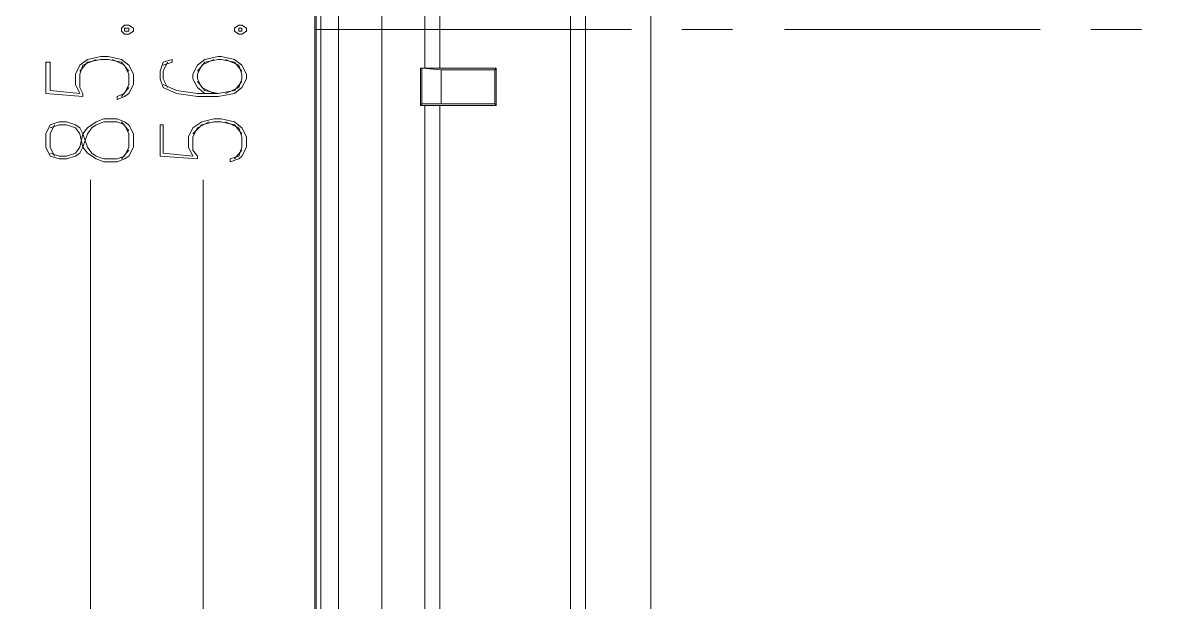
# Model space of a CAD drawing. Header units: centimetres. Extents: x -22.4 to 6.2, y -30.9 to -11.
# Drawn here: x -10.438 to -7.174, y -18.707 to -17.058 of the extents above; entities that cross this region are included whole.
import ezdxf

# ---------------------------------------------------------------- set-up
doc = ezdxf.new("R2010")
doc.units = ezdxf.units.CM
doc.header["$MEASUREMENT"] = 0
for name, color, linetype in [('1', 7, 'Continuous'), ('2', 7, 'Continuous'), ('layer 1', 7, 'Continuous')]:
    doc.layers.add(name, color=color, linetype=linetype)

msp = doc.modelspace()

# ---------------------------------------------------------------- linework, layer by layer
at = {"layer": '1', "color": 1, "lineweight": 9}
for points in [[(-9.60685, -17.07674), (-9.60685, -17.07674), (-8.70515, -17.07674), (-8.70515, -17.07674)], [(-8.56122, -17.07674), (-8.56122, -17.07674), (-8.41729, -17.07674), (-8.41729, -17.07674)], [(-8.26912, -17.07674), (-8.26912, -17.07674), (-7.54099, -17.07674), (-7.54099, -17.07674)], [(-7.39705, -17.07674), (-7.39705, -17.07674), (-7.25312, -17.07674), (-7.25312, -17.07674)]]:
    msp.add_open_spline(points, degree=3, dxfattribs=at)
at = {"layer": '2', "color": 3, "lineweight": 9}
for points in [[(-10.24609, -21.45401), (-10.24609, -21.45401), (-10.24609, -17.50431), (-10.24609, -17.50431)], [(-9.92435, -19.89614), (-9.92435, -19.89614), (-9.92435, -17.50431), (-9.92435, -17.50431)]]:
    msp.add_open_spline(points, degree=3, dxfattribs=at)
at = {"layer": 'layer 1', "lineweight": 9}
for points, knots in [([(-21.92211, -30.90598), (-21.92211, -30.90598), (6.24226, -30.90598), (6.24226, -30.90598), (6.24226, -30.90598), (6.24226, -30.90598), (6.24226, -11.33528), (6.24226, -11.33528), (6.24226, -11.33528), (6.24226, -11.33528), (-21.92211, -11.33528), (-21.92211, -11.33528), (-21.92211, -11.33528), (-21.92211, -11.33528), (-21.92211, -30.90598), (-21.92211, -30.90598)], [0, 0, 0, 0, 0.2, 0.2, 0.2, 0.2, 0.4, 0.4, 0.4, 0.4, 0.6, 0.6, 0.6, 0.6, 1, 1, 1, 1]), ([(-9.41635, -20.20094), (-9.41635, -20.20094), (-9.41635, -13.95254), (-9.41635, -13.95254), (-9.41635, -13.95254), (-9.41635, -13.95254), (-9.41212, -13.68584), (-9.41212, -13.68584), (-9.41212, -13.68584), (-9.41212, -13.68584), (-9.41212, -13.55037), (-9.41212, -13.55037), (-9.41212, -13.55037), (-9.41212, -13.55037), (-9.41635, -13.41914), (-9.41635, -13.41914)], [0, 0, 0, 0, 0.2, 0.2, 0.2, 0.2, 0.4, 0.4, 0.4, 0.4, 0.6, 0.6, 0.6, 0.6, 1, 1, 1, 1]), ([(-10.15719, -17.08097), (-10.15719, -17.08097), (-10.14872, -17.08944), (-10.14872, -17.08944), (-10.14872, -17.08944), (-10.14872, -17.08944), (-10.13602, -17.08944), (-10.13602, -17.08944), (-10.13602, -17.08944), (-10.13602, -17.08944), (-10.12332, -17.08097), (-10.12332, -17.08097), (-10.12332, -17.08097), (-10.12332, -17.08097), (-10.12332, -17.07251), (-10.12332, -17.07251), (-10.12332, -17.07251), (-10.12332, -17.07251), (-10.13602, -17.06404), (-10.13602, -17.06404), (-10.13602, -17.06404), (-10.13602, -17.06404), (-10.14872, -17.06404), (-10.14872, -17.06404), (-10.14872, -17.06404), (-10.14872, -17.06404), (-10.15719, -17.07251), (-10.15719, -17.07251), (-10.15719, -17.07251), (-10.15719, -17.07251), (-10.15719, -17.08097), (-10.15719, -17.08097)], [0, 0, 0, 0, 0.1111111, 0.1111111, 0.1111111, 0.1111111, 0.2222222, 0.2222222, 0.2222222, 0.2222222, 0.3333333, 0.3333333, 0.3333333, 0.3333333, 0.4444444, 0.4444444, 0.4444444, 0.4444444, 0.5555556, 0.5555556, 0.5555556, 0.5555556, 0.6666667, 0.6666667, 0.6666667, 0.6666667, 0.7777778, 0.7777778, 0.7777778, 0.7777778, 1, 1, 1, 1]), ([(-9.83545, -17.08097), (-9.83545, -17.08097), (-9.82275, -17.08944), (-9.82275, -17.08944), (-9.82275, -17.08944), (-9.82275, -17.08944), (-9.81429, -17.08944), (-9.81429, -17.08944), (-9.81429, -17.08944), (-9.81429, -17.08944), (-9.80159, -17.08097), (-9.80159, -17.08097), (-9.80159, -17.08097), (-9.80159, -17.08097), (-9.80159, -17.07251), (-9.80159, -17.07251), (-9.80159, -17.07251), (-9.80159, -17.07251), (-9.81429, -17.06404), (-9.81429, -17.06404), (-9.81429, -17.06404), (-9.81429, -17.06404), (-9.82275, -17.06404), (-9.82275, -17.06404), (-9.82275, -17.06404), (-9.82275, -17.06404), (-9.83545, -17.07251), (-9.83545, -17.07251), (-9.83545, -17.07251), (-9.83545, -17.07251), (-9.83545, -17.08097), (-9.83545, -17.08097)], [0, 0, 0, 0, 0.1111111, 0.1111111, 0.1111111, 0.1111111, 0.2222222, 0.2222222, 0.2222222, 0.2222222, 0.3333333, 0.3333333, 0.3333333, 0.3333333, 0.4444444, 0.4444444, 0.4444444, 0.4444444, 0.5555556, 0.5555556, 0.5555556, 0.5555556, 0.6666667, 0.6666667, 0.6666667, 0.6666667, 0.7777778, 0.7777778, 0.7777778, 0.7777778, 1, 1, 1, 1]), ([(-10.14872, -17.08097), (-10.14872, -17.08097), (-10.13602, -17.08097), (-10.13602, -17.08097), (-10.13602, -17.08097), (-10.13602, -17.08097), (-10.13602, -17.07251), (-10.13602, -17.07251), (-10.13602, -17.07251), (-10.13602, -17.07251), (-10.14872, -17.07251), (-10.14872, -17.07251), (-10.14872, -17.07251), (-10.14872, -17.07251), (-10.14872, -17.08097), (-10.14872, -17.08097)], [0, 0, 0, 0, 0.2, 0.2, 0.2, 0.2, 0.4, 0.4, 0.4, 0.4, 0.6, 0.6, 0.6, 0.6, 1, 1, 1, 1]), ([(-9.82275, -17.08097), (-9.82275, -17.08097), (-9.81429, -17.08097), (-9.81429, -17.08097), (-9.81429, -17.08097), (-9.81429, -17.08097), (-9.81429, -17.07251), (-9.81429, -17.07251), (-9.81429, -17.07251), (-9.81429, -17.07251), (-9.82275, -17.07251), (-9.82275, -17.07251), (-9.82275, -17.07251), (-9.82275, -17.07251), (-9.82275, -17.08097), (-9.82275, -17.08097)], [0, 0, 0, 0, 0.2, 0.2, 0.2, 0.2, 0.4, 0.4, 0.4, 0.4, 0.6, 0.6, 0.6, 0.6, 1, 1, 1, 1]), ([(-10.27572, -17.25877), (-10.27572, -17.25877), (-10.28842, -17.23337), (-10.28842, -17.23337), (-10.28842, -17.23337), (-10.28842, -17.23337), (-10.28842, -17.20374), (-10.28842, -17.20374), (-10.28842, -17.20374), (-10.28842, -17.20374), (-10.27572, -17.17834), (-10.27572, -17.17834), (-10.27572, -17.17834), (-10.27572, -17.17834), (-10.25455, -17.16141), (-10.25455, -17.16141), (-10.25455, -17.16141), (-10.25455, -17.16141), (-10.21645, -17.15294), (-10.21645, -17.15294), (-10.21645, -17.15294), (-10.21645, -17.15294), (-10.19529, -17.15294), (-10.19529, -17.15294), (-10.19529, -17.15294), (-10.19529, -17.15294), (-10.15719, -17.16141), (-10.15719, -17.16141), (-10.15719, -17.16141), (-10.15719, -17.16141), (-10.13602, -17.17834), (-10.13602, -17.17834), (-10.13602, -17.17834), (-10.13602, -17.17834), (-10.12332, -17.20374), (-10.12332, -17.20374), (-10.12332, -17.20374), (-10.12332, -17.20374), (-10.12332, -17.23337), (-10.12332, -17.23337), (-10.12332, -17.23337), (-10.12332, -17.23337), (-10.13602, -17.25877), (-10.13602, -17.25877), (-10.13602, -17.25877), (-10.13602, -17.25877), (-10.14872, -17.26724), (-10.14872, -17.26724), (-10.14872, -17.26724), (-10.14872, -17.26724), (-10.16989, -17.27571), (-10.16989, -17.27571), (-10.16989, -17.27571), (-10.16989, -17.27571), (-10.16989, -17.26724), (-10.16989, -17.26724)], [0, 0, 0, 0, 0.0666667, 0.0666667, 0.0666667, 0.0666667, 0.1333333, 0.1333333, 0.1333333, 0.1333333, 0.2, 0.2, 0.2, 0.2, 0.2666667, 0.2666667, 0.2666667, 0.2666667, 0.3333333, 0.3333333, 0.3333333, 0.3333333, 0.4, 0.4, 0.4, 0.4, 0.4666667, 0.4666667, 0.4666667, 0.4666667, 0.5333333, 0.5333333, 0.5333333, 0.5333333, 0.6, 0.6, 0.6, 0.6, 0.6666667, 0.6666667, 0.6666667, 0.6666667, 0.7333333, 0.7333333, 0.7333333, 0.7333333, 0.8, 0.8, 0.8, 0.8, 0.8666667, 0.8666667, 0.8666667, 0.8666667, 1, 1, 1, 1]), ([(-10.26725, -17.26724), (-10.26725, -17.26724), (-10.26725, -17.25877), (-10.26725, -17.25877), (-10.26725, -17.25877), (-10.26725, -17.25877), (-10.27572, -17.24184), (-10.27572, -17.24184), (-10.27572, -17.24184), (-10.27572, -17.24184), (-10.27572, -17.20374), (-10.27572, -17.20374), (-10.27572, -17.20374), (-10.27572, -17.20374), (-10.26725, -17.17834), (-10.26725, -17.17834), (-10.26725, -17.17834), (-10.26725, -17.17834), (-10.22915, -17.16141), (-10.22915, -17.16141)], [0, 0, 0, 0, 0.1666667, 0.1666667, 0.1666667, 0.1666667, 0.3333333, 0.3333333, 0.3333333, 0.3333333, 0.5, 0.5, 0.5, 0.5, 0.6666667, 0.6666667, 0.6666667, 0.6666667, 1, 1, 1, 1]), ([(-10.27572, -17.19527), (-10.27572, -17.19527), (-10.25455, -17.16987), (-10.25455, -17.16987), (-10.25455, -17.16987), (-10.25455, -17.16987), (-10.21645, -17.16141), (-10.21645, -17.16141), (-10.21645, -17.16141), (-10.21645, -17.16141), (-10.19529, -17.16141), (-10.19529, -17.16141), (-10.19529, -17.16141), (-10.19529, -17.16141), (-10.15719, -17.16987), (-10.15719, -17.16987), (-10.15719, -17.16987), (-10.15719, -17.16987), (-10.13602, -17.19527), (-10.13602, -17.19527)], [0, 0, 0, 0, 0.1666667, 0.1666667, 0.1666667, 0.1666667, 0.3333333, 0.3333333, 0.3333333, 0.3333333, 0.5, 0.5, 0.5, 0.5, 0.6666667, 0.6666667, 0.6666667, 0.6666667, 1, 1, 1, 1]), ([(-10.18259, -17.16141), (-10.18259, -17.16141), (-10.14872, -17.17834), (-10.14872, -17.17834), (-10.14872, -17.17834), (-10.14872, -17.17834), (-10.13602, -17.20374), (-10.13602, -17.20374), (-10.13602, -17.20374), (-10.13602, -17.20374), (-10.13602, -17.23337), (-10.13602, -17.23337), (-10.13602, -17.23337), (-10.13602, -17.23337), (-10.14872, -17.25877), (-10.14872, -17.25877), (-10.14872, -17.25877), (-10.14872, -17.25877), (-10.16989, -17.26724), (-10.16989, -17.26724)], [0, 0, 0, 0, 0.1666667, 0.1666667, 0.1666667, 0.1666667, 0.3333333, 0.3333333, 0.3333333, 0.3333333, 0.5, 0.5, 0.5, 0.5, 0.6666667, 0.6666667, 0.6666667, 0.6666667, 1, 1, 1, 1]), ([(-10.03865, -17.17834), (-10.03865, -17.17834), (-10.01325, -17.16987), (-10.01325, -17.16987), (-10.01325, -17.16987), (-10.01325, -17.16987), (-10.01325, -17.16141), (-10.01325, -17.16141), (-10.01325, -17.16141), (-10.01325, -17.16141), (-10.03865, -17.16987), (-10.03865, -17.16987), (-10.03865, -17.16987), (-10.03865, -17.16987), (-10.04712, -17.19527), (-10.04712, -17.19527), (-10.04712, -17.19527), (-10.04712, -17.19527), (-10.04712, -17.21644), (-10.04712, -17.21644), (-10.04712, -17.21644), (-10.04712, -17.21644), (-10.03865, -17.24184), (-10.03865, -17.24184), (-10.03865, -17.24184), (-10.03865, -17.24184), (-10.00055, -17.25877), (-10.00055, -17.25877), (-10.00055, -17.25877), (-10.00055, -17.25877), (-9.94129, -17.26724), (-9.94129, -17.26724), (-9.94129, -17.26724), (-9.94129, -17.26724), (-9.88202, -17.26724), (-9.88202, -17.26724), (-9.88202, -17.26724), (-9.88202, -17.26724), (-9.83545, -17.25877), (-9.83545, -17.25877), (-9.83545, -17.25877), (-9.83545, -17.25877), (-9.81429, -17.24184), (-9.81429, -17.24184), (-9.81429, -17.24184), (-9.81429, -17.24184), (-9.80159, -17.21644), (-9.80159, -17.21644), (-9.80159, -17.21644), (-9.80159, -17.21644), (-9.80159, -17.20374), (-9.80159, -17.20374), (-9.80159, -17.20374), (-9.80159, -17.20374), (-9.81429, -17.17834), (-9.81429, -17.17834), (-9.81429, -17.17834), (-9.81429, -17.17834), (-9.83545, -17.16141), (-9.83545, -17.16141), (-9.83545, -17.16141), (-9.83545, -17.16141), (-9.87355, -17.15294), (-9.87355, -17.15294), (-9.87355, -17.15294), (-9.87355, -17.15294), (-9.88202, -17.15294), (-9.88202, -17.15294), (-9.88202, -17.15294), (-9.88202, -17.15294), (-9.92012, -17.16141), (-9.92012, -17.16141), (-9.92012, -17.16141), (-9.92012, -17.16141), (-9.94129, -17.17834), (-9.94129, -17.17834), (-9.94129, -17.17834), (-9.94129, -17.17834), (-9.95399, -17.20374), (-9.95399, -17.20374), (-9.95399, -17.20374), (-9.95399, -17.20374), (-9.95399, -17.21644), (-9.95399, -17.21644), (-9.95399, -17.21644), (-9.95399, -17.21644), (-9.94129, -17.24184), (-9.94129, -17.24184), (-9.94129, -17.24184), (-9.94129, -17.24184), (-9.92012, -17.25877), (-9.92012, -17.25877)], [0, 0, 0, 0, 0.0416667, 0.0416667, 0.0416667, 0.0416667, 0.0833333, 0.0833333, 0.0833333, 0.0833333, 0.125, 0.125, 0.125, 0.125, 0.1666667, 0.1666667, 0.1666667, 0.1666667, 0.2083333, 0.2083333, 0.2083333, 0.2083333, 0.25, 0.25, 0.25, 0.25, 0.2916667, 0.2916667, 0.2916667, 0.2916667, 0.3333333, 0.3333333, 0.3333333, 0.3333333, 0.375, 0.375, 0.375, 0.375, 0.4166667, 0.4166667, 0.4166667, 0.4166667, 0.4583333, 0.4583333, 0.4583333, 0.4583333, 0.5, 0.5, 0.5, 0.5, 0.5416667, 0.5416667, 0.5416667, 0.5416667, 0.5833333, 0.5833333, 0.5833333, 0.5833333, 0.625, 0.625, 0.625, 0.625, 0.6666667, 0.6666667, 0.6666667, 0.6666667, 0.7083333, 0.7083333, 0.7083333, 0.7083333, 0.75, 0.75, 0.75, 0.75, 0.7916667, 0.7916667, 0.7916667, 0.7916667, 0.8333333, 0.8333333, 0.8333333, 0.8333333, 0.875, 0.875, 0.875, 0.875, 0.9166667, 0.9166667, 0.9166667, 0.9166667, 1, 1, 1, 1]), ([(-9.81429, -17.19527), (-9.81429, -17.19527), (-9.83545, -17.16987), (-9.83545, -17.16987), (-9.83545, -17.16987), (-9.83545, -17.16987), (-9.87355, -17.16141), (-9.87355, -17.16141), (-9.87355, -17.16141), (-9.87355, -17.16141), (-9.88202, -17.16141), (-9.88202, -17.16141), (-9.88202, -17.16141), (-9.88202, -17.16141), (-9.92012, -17.16987), (-9.92012, -17.16987), (-9.92012, -17.16987), (-9.92012, -17.16987), (-9.94129, -17.19527), (-9.94129, -17.19527)], [0, 0, 0, 0, 0.1666667, 0.1666667, 0.1666667, 0.1666667, 0.3333333, 0.3333333, 0.3333333, 0.3333333, 0.5, 0.5, 0.5, 0.5, 0.6666667, 0.6666667, 0.6666667, 0.6666667, 1, 1, 1, 1]), ([(-9.89472, -17.16141), (-9.89472, -17.16141), (-9.92859, -17.17834), (-9.92859, -17.17834), (-9.92859, -17.17834), (-9.92859, -17.17834), (-9.94129, -17.20374), (-9.94129, -17.20374), (-9.94129, -17.20374), (-9.94129, -17.20374), (-9.94129, -17.21644), (-9.94129, -17.21644), (-9.94129, -17.21644), (-9.94129, -17.21644), (-9.92859, -17.24184), (-9.92859, -17.24184), (-9.92859, -17.24184), (-9.92859, -17.24184), (-9.89472, -17.25877), (-9.89472, -17.25877)], [0, 0, 0, 0, 0.1666667, 0.1666667, 0.1666667, 0.1666667, 0.3333333, 0.3333333, 0.3333333, 0.3333333, 0.5, 0.5, 0.5, 0.5, 0.6666667, 0.6666667, 0.6666667, 0.6666667, 1, 1, 1, 1]), ([(-9.86085, -17.25877), (-9.86085, -17.25877), (-9.82275, -17.24184), (-9.82275, -17.24184), (-9.82275, -17.24184), (-9.82275, -17.24184), (-9.81429, -17.21644), (-9.81429, -17.21644), (-9.81429, -17.21644), (-9.81429, -17.21644), (-9.81429, -17.20374), (-9.81429, -17.20374), (-9.81429, -17.20374), (-9.81429, -17.20374), (-9.82275, -17.17834), (-9.82275, -17.17834), (-9.82275, -17.17834), (-9.82275, -17.17834), (-9.86085, -17.16141), (-9.86085, -17.16141)], [0, 0, 0, 0, 0.1666667, 0.1666667, 0.1666667, 0.1666667, 0.3333333, 0.3333333, 0.3333333, 0.3333333, 0.5, 0.5, 0.5, 0.5, 0.6666667, 0.6666667, 0.6666667, 0.6666667, 1, 1, 1, 1]), ([(-10.37309, -17.25877), (-10.37309, -17.25877), (-10.37309, -17.16987), (-10.37309, -17.16987), (-10.37309, -17.16987), (-10.37309, -17.16987), (-10.36039, -17.16987), (-10.36039, -17.16987), (-10.36039, -17.16987), (-10.36039, -17.16987), (-10.36039, -17.25031), (-10.36039, -17.25031)], [0, 0, 0, 0, 0.25, 0.25, 0.25, 0.25, 0.5, 0.5, 0.5, 0.5, 1, 1, 1, 1]), ([(-10.02595, -17.16987), (-10.02595, -17.16987), (-10.03865, -17.19527), (-10.03865, -17.19527), (-10.03865, -17.19527), (-10.03865, -17.19527), (-10.03865, -17.21644), (-10.03865, -17.21644), (-10.03865, -17.21644), (-10.03865, -17.21644), (-10.02595, -17.24184), (-10.02595, -17.24184)], [0, 0, 0, 0, 0.25, 0.25, 0.25, 0.25, 0.5, 0.5, 0.5, 0.5, 1, 1, 1, 1]), ([(-10.03865, -17.23337), (-10.03865, -17.23337), (-10.00055, -17.25031), (-10.00055, -17.25031), (-10.00055, -17.25031), (-10.00055, -17.25031), (-9.94129, -17.25877), (-9.94129, -17.25877), (-9.94129, -17.25877), (-9.94129, -17.25877), (-9.88202, -17.25877), (-9.88202, -17.25877), (-9.88202, -17.25877), (-9.88202, -17.25877), (-9.83545, -17.25031), (-9.83545, -17.25031), (-9.83545, -17.25031), (-9.83545, -17.25031), (-9.81429, -17.22491), (-9.81429, -17.22491)], [0, 0, 0, 0, 0.1666667, 0.1666667, 0.1666667, 0.1666667, 0.3333333, 0.3333333, 0.3333333, 0.3333333, 0.5, 0.5, 0.5, 0.5, 0.6666667, 0.6666667, 0.6666667, 0.6666667, 1, 1, 1, 1]), ([(-9.94129, -17.22491), (-9.94129, -17.22491), (-9.92012, -17.25031), (-9.92012, -17.25031), (-9.92012, -17.25031), (-9.92012, -17.25031), (-9.88202, -17.25877), (-9.88202, -17.25877)], [0, 0, 0, 0, 0.3333333, 0.3333333, 0.3333333, 0.3333333, 1, 1, 1, 1]), ([(-10.36039, -17.42811), (-10.36039, -17.42811), (-10.33499, -17.43657), (-10.33499, -17.43657), (-10.33499, -17.43657), (-10.33499, -17.43657), (-10.31382, -17.43657), (-10.31382, -17.43657), (-10.31382, -17.43657), (-10.31382, -17.43657), (-10.28842, -17.42811), (-10.28842, -17.42811), (-10.28842, -17.42811), (-10.28842, -17.42811), (-10.27572, -17.41117), (-10.27572, -17.41117), (-10.27572, -17.41117), (-10.27572, -17.41117), (-10.26725, -17.37307), (-10.26725, -17.37307), (-10.26725, -17.37307), (-10.26725, -17.37307), (-10.25455, -17.35614), (-10.25455, -17.35614), (-10.25455, -17.35614), (-10.25455, -17.35614), (-10.22915, -17.33921), (-10.22915, -17.33921), (-10.22915, -17.33921), (-10.22915, -17.33921), (-10.20799, -17.33074), (-10.20799, -17.33074), (-10.20799, -17.33074), (-10.20799, -17.33074), (-10.16989, -17.33074), (-10.16989, -17.33074), (-10.16989, -17.33074), (-10.16989, -17.33074), (-10.14872, -17.33921), (-10.14872, -17.33921), (-10.14872, -17.33921), (-10.14872, -17.33921), (-10.13602, -17.34767), (-10.13602, -17.34767), (-10.13602, -17.34767), (-10.13602, -17.34767), (-10.12332, -17.37307), (-10.12332, -17.37307), (-10.12332, -17.37307), (-10.12332, -17.37307), (-10.12332, -17.41117), (-10.12332, -17.41117), (-10.12332, -17.41117), (-10.12332, -17.41117), (-10.13602, -17.43657), (-10.13602, -17.43657), (-10.13602, -17.43657), (-10.13602, -17.43657), (-10.14872, -17.44504), (-10.14872, -17.44504), (-10.14872, -17.44504), (-10.14872, -17.44504), (-10.16989, -17.45351), (-10.16989, -17.45351), (-10.16989, -17.45351), (-10.16989, -17.45351), (-10.20799, -17.45351), (-10.20799, -17.45351), (-10.20799, -17.45351), (-10.20799, -17.45351), (-10.22915, -17.44504), (-10.22915, -17.44504), (-10.22915, -17.44504), (-10.22915, -17.44504), (-10.25455, -17.42811), (-10.25455, -17.42811), (-10.25455, -17.42811), (-10.25455, -17.42811), (-10.26725, -17.41117), (-10.26725, -17.41117), (-10.26725, -17.41117), (-10.26725, -17.41117), (-10.27572, -17.37307), (-10.27572, -17.37307), (-10.27572, -17.37307), (-10.27572, -17.37307), (-10.28842, -17.35614), (-10.28842, -17.35614), (-10.28842, -17.35614), (-10.28842, -17.35614), (-10.31382, -17.34767), (-10.31382, -17.34767), (-10.31382, -17.34767), (-10.31382, -17.34767), (-10.33499, -17.34767), (-10.33499, -17.34767), (-10.33499, -17.34767), (-10.33499, -17.34767), (-10.36039, -17.35614), (-10.36039, -17.35614)], [0, 0, 0, 0, 0.0384615, 0.0384615, 0.0384615, 0.0384615, 0.0769231, 0.0769231, 0.0769231, 0.0769231, 0.1153846, 0.1153846, 0.1153846, 0.1153846, 0.1538462, 0.1538462, 0.1538462, 0.1538462, 0.1923077, 0.1923077, 0.1923077, 0.1923077, 0.2307692, 0.2307692, 0.2307692, 0.2307692, 0.2692308, 0.2692308, 0.2692308, 0.2692308, 0.3076923, 0.3076923, 0.3076923, 0.3076923, 0.3461538, 0.3461538, 0.3461538, 0.3461538, 0.3846154, 0.3846154, 0.3846154, 0.3846154, 0.4230769, 0.4230769, 0.4230769, 0.4230769, 0.4615385, 0.4615385, 0.4615385, 0.4615385, 0.5, 0.5, 0.5, 0.5, 0.5384615, 0.5384615, 0.5384615, 0.5384615, 0.5769231, 0.5769231, 0.5769231, 0.5769231, 0.6153846, 0.6153846, 0.6153846, 0.6153846, 0.6538462, 0.6538462, 0.6538462, 0.6538462, 0.6923077, 0.6923077, 0.6923077, 0.6923077, 0.7307692, 0.7307692, 0.7307692, 0.7307692, 0.7692308, 0.7692308, 0.7692308, 0.7692308, 0.8076923, 0.8076923, 0.8076923, 0.8076923, 0.8461538, 0.8461538, 0.8461538, 0.8461538, 0.8846154, 0.8846154, 0.8846154, 0.8846154, 0.9230769, 0.9230769, 0.9230769, 0.9230769, 1, 1, 1, 1]), ([(-9.95399, -17.43657), (-9.95399, -17.43657), (-9.96669, -17.41117), (-9.96669, -17.41117), (-9.96669, -17.41117), (-9.96669, -17.41117), (-9.96669, -17.38154), (-9.96669, -17.38154), (-9.96669, -17.38154), (-9.96669, -17.38154), (-9.95399, -17.35614), (-9.95399, -17.35614), (-9.95399, -17.35614), (-9.95399, -17.35614), (-9.92859, -17.33921), (-9.92859, -17.33921), (-9.92859, -17.33921), (-9.92859, -17.33921), (-9.89472, -17.33074), (-9.89472, -17.33074), (-9.89472, -17.33074), (-9.89472, -17.33074), (-9.87355, -17.33074), (-9.87355, -17.33074), (-9.87355, -17.33074), (-9.87355, -17.33074), (-9.83545, -17.33921), (-9.83545, -17.33921), (-9.83545, -17.33921), (-9.83545, -17.33921), (-9.81429, -17.35614), (-9.81429, -17.35614), (-9.81429, -17.35614), (-9.81429, -17.35614), (-9.80159, -17.38154), (-9.80159, -17.38154), (-9.80159, -17.38154), (-9.80159, -17.38154), (-9.80159, -17.41117), (-9.80159, -17.41117), (-9.80159, -17.41117), (-9.80159, -17.41117), (-9.81429, -17.43657), (-9.81429, -17.43657), (-9.81429, -17.43657), (-9.81429, -17.43657), (-9.82275, -17.44504), (-9.82275, -17.44504), (-9.82275, -17.44504), (-9.82275, -17.44504), (-9.84815, -17.45351), (-9.84815, -17.45351), (-9.84815, -17.45351), (-9.84815, -17.45351), (-9.84815, -17.44504), (-9.84815, -17.44504)], [0, 0, 0, 0, 0.0666667, 0.0666667, 0.0666667, 0.0666667, 0.1333333, 0.1333333, 0.1333333, 0.1333333, 0.2, 0.2, 0.2, 0.2, 0.2666667, 0.2666667, 0.2666667, 0.2666667, 0.3333333, 0.3333333, 0.3333333, 0.3333333, 0.4, 0.4, 0.4, 0.4, 0.4666667, 0.4666667, 0.4666667, 0.4666667, 0.5333333, 0.5333333, 0.5333333, 0.5333333, 0.6, 0.6, 0.6, 0.6, 0.6666667, 0.6666667, 0.6666667, 0.6666667, 0.7333333, 0.7333333, 0.7333333, 0.7333333, 0.8, 0.8, 0.8, 0.8, 0.8666667, 0.8666667, 0.8666667, 0.8666667, 1, 1, 1, 1]), ([(-10.37309, -17.41117), (-10.37309, -17.41117), (-10.36039, -17.43657), (-10.36039, -17.43657), (-10.36039, -17.43657), (-10.36039, -17.43657), (-10.33499, -17.44504), (-10.33499, -17.44504), (-10.33499, -17.44504), (-10.33499, -17.44504), (-10.31382, -17.44504), (-10.31382, -17.44504), (-10.31382, -17.44504), (-10.31382, -17.44504), (-10.28842, -17.43657), (-10.28842, -17.43657), (-10.28842, -17.43657), (-10.28842, -17.43657), (-10.27572, -17.42811), (-10.27572, -17.42811), (-10.27572, -17.42811), (-10.27572, -17.42811), (-10.26725, -17.41117), (-10.26725, -17.41117), (-10.26725, -17.41117), (-10.26725, -17.41117), (-10.25455, -17.37307), (-10.25455, -17.37307), (-10.25455, -17.37307), (-10.25455, -17.37307), (-10.24185, -17.35614), (-10.24185, -17.35614), (-10.24185, -17.35614), (-10.24185, -17.35614), (-10.22915, -17.34767), (-10.22915, -17.34767), (-10.22915, -17.34767), (-10.22915, -17.34767), (-10.20799, -17.33921), (-10.20799, -17.33921), (-10.20799, -17.33921), (-10.20799, -17.33921), (-10.16989, -17.33921), (-10.16989, -17.33921), (-10.16989, -17.33921), (-10.16989, -17.33921), (-10.14872, -17.34767), (-10.14872, -17.34767), (-10.14872, -17.34767), (-10.14872, -17.34767), (-10.13602, -17.37307), (-10.13602, -17.37307), (-10.13602, -17.37307), (-10.13602, -17.37307), (-10.13602, -17.41117), (-10.13602, -17.41117), (-10.13602, -17.41117), (-10.13602, -17.41117), (-10.14872, -17.43657), (-10.14872, -17.43657), (-10.14872, -17.43657), (-10.14872, -17.43657), (-10.16989, -17.44504), (-10.16989, -17.44504), (-10.16989, -17.44504), (-10.16989, -17.44504), (-10.20799, -17.44504), (-10.20799, -17.44504), (-10.20799, -17.44504), (-10.20799, -17.44504), (-10.22915, -17.43657), (-10.22915, -17.43657), (-10.22915, -17.43657), (-10.22915, -17.43657), (-10.24185, -17.42811), (-10.24185, -17.42811), (-10.24185, -17.42811), (-10.24185, -17.42811), (-10.25455, -17.41117), (-10.25455, -17.41117), (-10.25455, -17.41117), (-10.25455, -17.41117), (-10.26725, -17.37307), (-10.26725, -17.37307), (-10.26725, -17.37307), (-10.26725, -17.37307), (-10.27572, -17.35614), (-10.27572, -17.35614), (-10.27572, -17.35614), (-10.27572, -17.35614), (-10.28842, -17.34767), (-10.28842, -17.34767), (-10.28842, -17.34767), (-10.28842, -17.34767), (-10.31382, -17.33921), (-10.31382, -17.33921), (-10.31382, -17.33921), (-10.31382, -17.33921), (-10.33499, -17.33921), (-10.33499, -17.33921), (-10.33499, -17.33921), (-10.33499, -17.33921), (-10.36039, -17.34767), (-10.36039, -17.34767), (-10.36039, -17.34767), (-10.36039, -17.34767), (-10.37309, -17.37307), (-10.37309, -17.37307), (-10.37309, -17.37307), (-10.37309, -17.37307), (-10.37309, -17.41117), (-10.37309, -17.41117)], [0, 0, 0, 0, 0.0344828, 0.0344828, 0.0344828, 0.0344828, 0.0689655, 0.0689655, 0.0689655, 0.0689655, 0.1034483, 0.1034483, 0.1034483, 0.1034483, 0.137931, 0.137931, 0.137931, 0.137931, 0.1724138, 0.1724138, 0.1724138, 0.1724138, 0.2068966, 0.2068966, 0.2068966, 0.2068966, 0.2413793, 0.2413793, 0.2413793, 0.2413793, 0.2758621, 0.2758621, 0.2758621, 0.2758621, 0.3103448, 0.3103448, 0.3103448, 0.3103448, 0.3448276, 0.3448276, 0.3448276, 0.3448276, 0.3793103, 0.3793103, 0.3793103, 0.3793103, 0.4137931, 0.4137931, 0.4137931, 0.4137931, 0.4482759, 0.4482759, 0.4482759, 0.4482759, 0.4827586, 0.4827586, 0.4827586, 0.4827586, 0.5172414, 0.5172414, 0.5172414, 0.5172414, 0.5517241, 0.5517241, 0.5517241, 0.5517241, 0.5862069, 0.5862069, 0.5862069, 0.5862069, 0.6206897, 0.6206897, 0.6206897, 0.6206897, 0.6551724, 0.6551724, 0.6551724, 0.6551724, 0.6896552, 0.6896552, 0.6896552, 0.6896552, 0.7241379, 0.7241379, 0.7241379, 0.7241379, 0.7586207, 0.7586207, 0.7586207, 0.7586207, 0.7931034, 0.7931034, 0.7931034, 0.7931034, 0.8275862, 0.8275862, 0.8275862, 0.8275862, 0.862069, 0.862069, 0.862069, 0.862069, 0.8965517, 0.8965517, 0.8965517, 0.8965517, 0.9310345, 0.9310345, 0.9310345, 0.9310345, 1, 1, 1, 1]), ([(-10.34769, -17.34767), (-10.34769, -17.34767), (-10.36039, -17.37307), (-10.36039, -17.37307), (-10.36039, -17.37307), (-10.36039, -17.37307), (-10.36039, -17.41117), (-10.36039, -17.41117), (-10.36039, -17.41117), (-10.36039, -17.41117), (-10.34769, -17.43657), (-10.34769, -17.43657)], [0, 0, 0, 0, 0.25, 0.25, 0.25, 0.25, 0.5, 0.5, 0.5, 0.5, 1, 1, 1, 1]), ([(-10.04712, -17.43657), (-10.04712, -17.43657), (-10.04712, -17.34767), (-10.04712, -17.34767), (-10.04712, -17.34767), (-10.04712, -17.34767), (-10.03865, -17.34767), (-10.03865, -17.34767), (-10.03865, -17.34767), (-10.03865, -17.34767), (-10.03865, -17.42811), (-10.03865, -17.42811)], [0, 0, 0, 0, 0.25, 0.25, 0.25, 0.25, 0.5, 0.5, 0.5, 0.5, 1, 1, 1, 1]), ([(-9.94129, -17.44504), (-9.94129, -17.44504), (-9.94129, -17.43657), (-9.94129, -17.43657), (-9.94129, -17.43657), (-9.94129, -17.43657), (-9.95399, -17.41964), (-9.95399, -17.41964), (-9.95399, -17.41964), (-9.95399, -17.41964), (-9.95399, -17.38154), (-9.95399, -17.38154), (-9.95399, -17.38154), (-9.95399, -17.38154), (-9.94129, -17.35614), (-9.94129, -17.35614), (-9.94129, -17.35614), (-9.94129, -17.35614), (-9.90742, -17.33921), (-9.90742, -17.33921)], [0, 0, 0, 0, 0.1666667, 0.1666667, 0.1666667, 0.1666667, 0.3333333, 0.3333333, 0.3333333, 0.3333333, 0.5, 0.5, 0.5, 0.5, 0.6666667, 0.6666667, 0.6666667, 0.6666667, 1, 1, 1, 1]), ([(-9.95399, -17.37307), (-9.95399, -17.37307), (-9.92859, -17.34767), (-9.92859, -17.34767), (-9.92859, -17.34767), (-9.92859, -17.34767), (-9.89472, -17.33921), (-9.89472, -17.33921), (-9.89472, -17.33921), (-9.89472, -17.33921), (-9.87355, -17.33921), (-9.87355, -17.33921), (-9.87355, -17.33921), (-9.87355, -17.33921), (-9.83545, -17.34767), (-9.83545, -17.34767), (-9.83545, -17.34767), (-9.83545, -17.34767), (-9.81429, -17.37307), (-9.81429, -17.37307)], [0, 0, 0, 0, 0.1666667, 0.1666667, 0.1666667, 0.1666667, 0.3333333, 0.3333333, 0.3333333, 0.3333333, 0.5, 0.5, 0.5, 0.5, 0.6666667, 0.6666667, 0.6666667, 0.6666667, 1, 1, 1, 1]), ([(-9.86085, -17.33921), (-9.86085, -17.33921), (-9.82275, -17.35614), (-9.82275, -17.35614), (-9.82275, -17.35614), (-9.82275, -17.35614), (-9.81429, -17.38154), (-9.81429, -17.38154), (-9.81429, -17.38154), (-9.81429, -17.38154), (-9.81429, -17.41117), (-9.81429, -17.41117), (-9.81429, -17.41117), (-9.81429, -17.41117), (-9.82275, -17.43657), (-9.82275, -17.43657), (-9.82275, -17.43657), (-9.82275, -17.43657), (-9.84815, -17.44504), (-9.84815, -17.44504)], [0, 0, 0, 0, 0.1666667, 0.1666667, 0.1666667, 0.1666667, 0.3333333, 0.3333333, 0.3333333, 0.3333333, 0.5, 0.5, 0.5, 0.5, 0.6666667, 0.6666667, 0.6666667, 0.6666667, 1, 1, 1, 1])]:
    msp.add_open_spline(points, degree=3, knots=knots, dxfattribs=at)
for points in [[(-9.60685, -13.35141), (-9.60685, -13.35141), (-9.60685, -20.80207), (-9.60685, -20.80207)], [(-9.60262, -13.35141), (-9.60262, -13.35141), (-9.60262, -20.80207), (-9.60262, -20.80207)], [(-8.87872, -13.88904), (-8.87872, -13.88904), (-8.87872, -20.26444), (-8.87872, -20.26444)], [(-8.83639, -20.26444), (-8.83639, -20.26444), (-8.83639, -13.88904), (-8.83639, -13.88904)], [(-8.65012, -20.26444), (-8.65012, -20.26444), (-8.65012, -13.88904), (-8.65012, -13.88904)], [(-9.58992, -20.20094), (-9.58992, -20.20094), (-9.58992, -13.95254), (-9.58992, -13.95254)], [(-9.53912, -20.20094), (-9.53912, -20.20094), (-9.53912, -13.95254), (-9.53912, -13.95254)], [(-9.41635, -20.20094), (-9.41635, -20.20094), (-9.41635, -13.95254), (-9.41635, -13.95254)], [(-9.29359, -16.97091), (-9.29359, -16.97091), (-9.29359, -17.18681), (-9.29359, -17.18681)], [(-9.25125, -16.97091), (-9.25125, -16.97091), (-9.25125, -17.18681), (-9.25125, -17.18681)], [(-9.29359, -17.18681), (-9.29359, -17.18681), (-9.30629, -17.18681), (-9.30629, -17.18681)], [(-9.30205, -17.18681), (-9.30205, -17.18681), (-9.30629, -17.18681), (-9.30629, -17.18681)], [(-9.30629, -17.18681), (-9.30629, -17.18681), (-9.30629, -17.29264), (-9.30629, -17.29264)], [(-9.30205, -17.18681), (-9.30205, -17.18681), (-9.24702, -17.19104), (-9.24702, -17.19104)], [(-9.30205, -17.18681), (-9.30205, -17.18681), (-9.30205, -17.28841), (-9.30205, -17.28841)], [(-9.25125, -17.18681), (-9.25125, -17.18681), (-9.29359, -17.18681), (-9.29359, -17.18681)], [(-9.29359, -17.18681), (-9.29359, -17.18681), (-9.28935, -17.18681), (-9.28935, -17.18681)], [(-9.09039, -17.18681), (-9.09039, -17.18681), (-9.25125, -17.18681), (-9.25125, -17.18681)], [(-9.09462, -17.19104), (-9.09462, -17.19104), (-9.24702, -17.19104), (-9.24702, -17.19104)], [(-9.24702, -17.19104), (-9.24702, -17.19104), (-9.24702, -17.28841), (-9.24702, -17.28841)], [(-9.09462, -17.19104), (-9.09462, -17.19104), (-9.09039, -17.18681), (-9.09039, -17.18681)], [(-9.09462, -17.28841), (-9.09462, -17.28841), (-9.09462, -17.19104), (-9.09462, -17.19104)], [(-9.09039, -17.29264), (-9.09039, -17.29264), (-9.09039, -17.18681), (-9.09039, -17.18681)], [(-10.37309, -17.25877), (-10.37309, -17.25877), (-10.26725, -17.26724), (-10.26725, -17.26724)], [(-10.36039, -17.25031), (-10.36039, -17.25031), (-10.27572, -17.25877), (-10.27572, -17.25877)], [(-10.13602, -17.24184), (-10.13602, -17.24184), (-10.15719, -17.26724), (-10.15719, -17.26724)], [(-9.30205, -17.28841), (-9.30205, -17.28841), (-9.30629, -17.29264), (-9.30629, -17.29264)], [(-9.29359, -17.29264), (-9.29359, -17.29264), (-9.30629, -17.29264), (-9.30629, -17.29264)], [(-9.24702, -17.28841), (-9.24702, -17.28841), (-9.30205, -17.28841), (-9.30205, -17.28841)], [(-9.29359, -17.29264), (-9.29359, -17.29264), (-9.25125, -17.29264), (-9.25125, -17.29264)], [(-9.29359, -17.29264), (-9.29359, -17.29264), (-9.29359, -19.71834), (-9.29359, -19.71834)], [(-9.29359, -17.29264), (-9.29359, -17.29264), (-9.28935, -17.29264), (-9.28935, -17.29264)], [(-9.29359, -17.29264), (-9.29359, -17.29264), (-9.29359, -19.71834), (-9.29359, -19.71834)], [(-9.25125, -17.29264), (-9.25125, -17.29264), (-9.25125, -19.71411), (-9.25125, -19.71411)], [(-9.25125, -17.29264), (-9.25125, -17.29264), (-9.09039, -17.29264), (-9.09039, -17.29264)], [(-9.24702, -17.28841), (-9.24702, -17.28841), (-9.09462, -17.28841), (-9.09462, -17.28841)], [(-9.09462, -17.28841), (-9.09462, -17.28841), (-9.09039, -17.29264), (-9.09039, -17.29264)], [(-10.13602, -17.36461), (-10.13602, -17.36461), (-10.15719, -17.33921), (-10.15719, -17.33921)], [(-10.15719, -17.44504), (-10.15719, -17.44504), (-10.13602, -17.41964), (-10.13602, -17.41964)], [(-10.03865, -17.42811), (-10.03865, -17.42811), (-9.95399, -17.43657), (-9.95399, -17.43657)], [(-9.81429, -17.41964), (-9.81429, -17.41964), (-9.83545, -17.44504), (-9.83545, -17.44504)], [(-10.04712, -17.43657), (-10.04712, -17.43657), (-9.94129, -17.44504), (-9.94129, -17.44504)]]:
    msp.add_open_spline(points, degree=3, dxfattribs=at)

doc.saveas('drawing.dxf')
